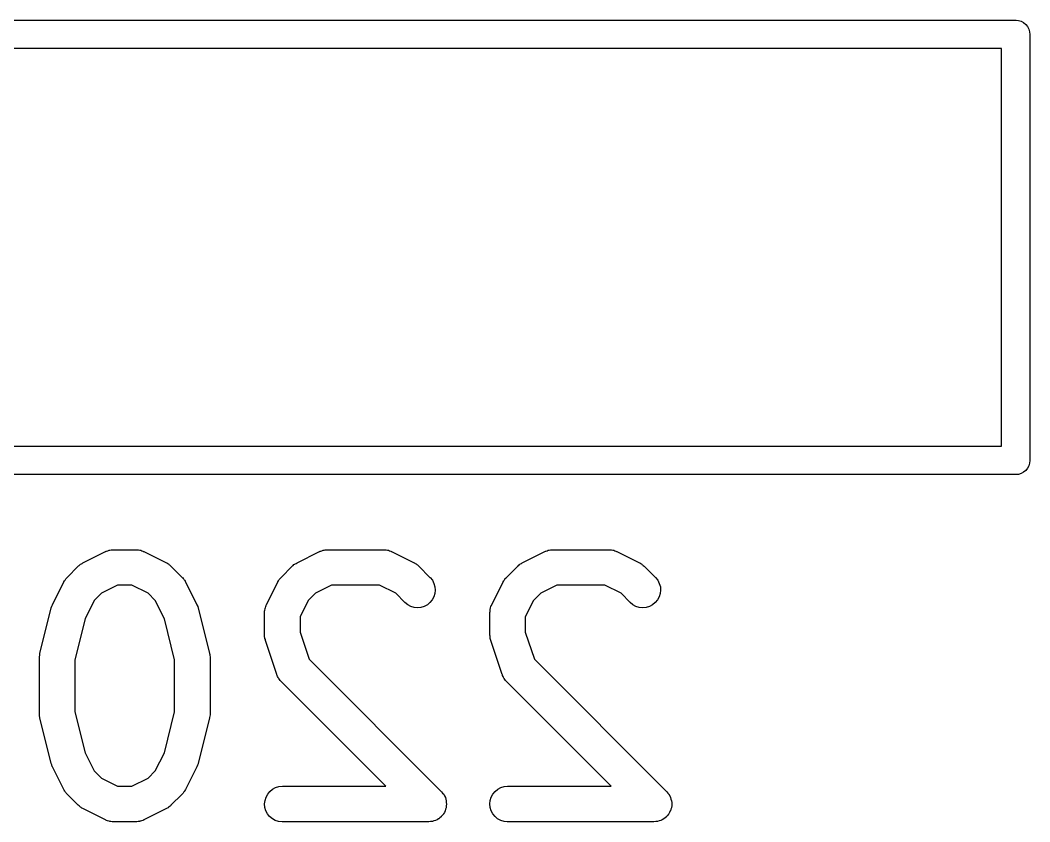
# Model space of a CAD drawing. Extents: x 60.5 to 144.3, y -114.9 to -60.3.
# Drawn here: x 139.992 to 144.26, y -83.427 to -80.04 of the extents above; entities that cross this region are included whole.
import ezdxf

# ---------------------------------------------------------------- set-up
doc = ezdxf.new("R2010")
doc.units = 0
doc.header["$MEASUREMENT"] = 0
doc.layers.add('BLACK', color=7, linetype='CONTINUOUS')

msp = doc.modelspace()

# ---------------------------------------------------------------- linework, layer by layer
at = {"layer": 'BLACK', "linetype": 'CONTINUOUS'}
for p, q in [((133.003, -80.04), (144.197, -80.04)), ((144.197, -80.04), (144.2, -80.0397)), ((144.2, -80.0397), (144.203, -80.04)), ((144.203, -80.04), (144.212, -80.0409)), ((144.212, -80.0409), (144.223, -80.0443)), ((144.223, -80.0443), (144.233, -80.0499)), ((144.233, -80.0499), (144.243, -80.0574)), ((144.243, -80.0574), (144.25, -80.0665)), ((144.25, -80.0665), (144.256, -80.0769)), ((144.256, -80.0769), (144.259, -80.0882)), ((144.259, -80.0882), (144.26, -80.1)), ((144.26, -80.1), (144.26, -80.1029)), ((144.26, -80.1029), (144.26, -81.8971)), ((144.14, -80.16), (133.06, -80.16)), ((144.14, -81.84), (144.14, -80.16)), ((133.06, -81.84), (144.14, -81.84)), ((144.259, -81.9118), (144.256, -81.9231)), ((144.26, -81.9), (144.259, -81.9118)), ((144.26, -81.8971), (144.26, -81.9)), ((144.233, -81.9501), (144.223, -81.9557)), ((144.243, -81.9426), (144.233, -81.9501)), ((144.25, -81.9335), (144.243, -81.9426)), ((144.256, -81.9231), (144.25, -81.9335)), ((144.197, -81.96), (133.003, -81.96)), ((144.2, -81.9603), (144.197, -81.96)), ((144.203, -81.96), (144.2, -81.9603)), ((144.212, -81.9591), (144.203, -81.96)), ((144.203, -81.96), (144.203, -81.96)), ((144.223, -81.9557), (144.212, -81.9591)), ((140.257, -82.3329), (140.352, -82.2853)), ((140.352, -82.2853), (140.353, -82.2848)), ((140.353, -82.2848), (140.355, -82.2841)), ((140.355, -82.2841), (140.357, -82.283)), ((140.357, -82.283), (140.362, -82.2816)), ((140.362, -82.2816), (140.367, -82.2798)), ((140.367, -82.2798), (140.369, -82.2794)), ((140.369, -82.2794), (140.371, -82.2788)), ((140.371, -82.2788), (140.376, -82.2783)), ((140.376, -82.2783), (140.381, -82.2775)), ((140.381, -82.2775), (140.384, -82.2776)), ((140.384, -82.2776), (140.386, -82.2774)), ((140.386, -82.2774), (140.481, -82.2774)), ((140.481, -82.2774), (140.482, -82.2774)), ((140.482, -82.2774), (140.484, -82.2776)), ((140.484, -82.2776), (140.486, -82.2776)), ((140.486, -82.2776), (140.491, -82.2784)), ((140.491, -82.2784), (140.497, -82.279)), ((140.497, -82.279), (140.499, -82.2797)), ((140.499, -82.2797), (140.501, -82.2801)), ((140.501, -82.2801), (140.506, -82.2819)), ((140.506, -82.2819), (140.51, -82.2834)), ((140.51, -82.2834), (140.512, -82.2845)), ((140.512, -82.2845), (140.514, -82.2853)), ((140.514, -82.2853), (140.61, -82.3329)), ((141.162, -82.3329), (141.257, -82.2853)), ((141.257, -82.2853), (141.258, -82.2848)), ((141.258, -82.2848), (141.26, -82.2841)), ((141.26, -82.2841), (141.262, -82.283)), ((141.262, -82.283), (141.267, -82.2816)), ((141.267, -82.2816), (141.272, -82.2798)), ((141.272, -82.2798), (141.274, -82.2794)), ((141.274, -82.2794), (141.276, -82.2788)), ((141.276, -82.2788), (141.281, -82.2783)), ((141.281, -82.2783), (141.286, -82.2775)), ((141.286, -82.2775), (141.288, -82.2776)), ((141.288, -82.2776), (141.29, -82.2774)), ((141.29, -82.2774), (141.529, -82.2774)), ((141.529, -82.2774), (141.53, -82.2774)), ((141.53, -82.2774), (141.532, -82.2776)), ((141.532, -82.2776), (141.534, -82.2776)), ((141.534, -82.2776), (141.539, -82.2784)), ((141.539, -82.2784), (141.544, -82.279)), ((141.544, -82.279), (141.546, -82.2797)), ((141.546, -82.2797), (141.548, -82.2801)), ((141.548, -82.2801), (141.553, -82.2819)), ((141.553, -82.2819), (141.558, -82.2834)), ((141.558, -82.2834), (141.56, -82.2845)), ((141.56, -82.2845), (141.562, -82.2853)), ((141.562, -82.2853), (141.657, -82.3329)), ((142.114, -82.3329), (142.209, -82.2853)), ((142.209, -82.2853), (142.21, -82.2848)), ((142.21, -82.2848), (142.212, -82.2841)), ((142.212, -82.2841), (142.214, -82.283)), ((142.214, -82.283), (142.219, -82.2816)), ((142.219, -82.2816), (142.224, -82.2798)), ((142.224, -82.2798), (142.226, -82.2794)), ((142.226, -82.2794), (142.228, -82.2788)), ((142.228, -82.2788), (142.233, -82.2783)), ((142.233, -82.2783), (142.238, -82.2775)), ((142.238, -82.2775), (142.241, -82.2776)), ((142.241, -82.2776), (142.243, -82.2774)), ((142.243, -82.2774), (142.481, -82.2774)), ((142.481, -82.2774), (142.482, -82.2774)), ((142.482, -82.2774), (142.484, -82.2776)), ((142.484, -82.2776), (142.486, -82.2776)), ((142.486, -82.2776), (142.491, -82.2784)), ((142.491, -82.2784), (142.497, -82.279)), ((142.497, -82.279), (142.499, -82.2797)), ((142.499, -82.2797), (142.501, -82.2801)), ((142.501, -82.2801), (142.506, -82.2819)), ((142.506, -82.2819), (142.51, -82.2834)), ((142.51, -82.2834), (142.512, -82.2845)), ((142.512, -82.2845), (142.514, -82.2853)), ((142.514, -82.2853), (142.61, -82.3329)), ((140.245, -82.3407), (140.247, -82.339)), ((140.247, -82.339), (140.25, -82.3371)), ((140.25, -82.3371), (140.253, -82.3352)), ((140.253, -82.3352), (140.257, -82.3329)), ((140.61, -82.3329), (140.611, -82.3334)), ((140.611, -82.3334), (140.614, -82.3357)), ((140.614, -82.3357), (140.618, -82.3377)), ((140.618, -82.3377), (140.62, -82.3397)), ((141.149, -82.3407), (141.152, -82.339)), ((141.152, -82.339), (141.154, -82.3371)), ((141.154, -82.3371), (141.158, -82.3352)), ((141.158, -82.3352), (141.162, -82.3329)), ((141.657, -82.3329), (141.658, -82.3334)), ((141.658, -82.3334), (141.662, -82.3357)), ((141.662, -82.3357), (141.666, -82.3377)), ((141.666, -82.3377), (141.668, -82.3397)), ((142.102, -82.3407), (142.104, -82.339)), ((142.104, -82.339), (142.107, -82.3371)), ((142.107, -82.3371), (142.111, -82.3352)), ((142.111, -82.3352), (142.114, -82.3329)), ((142.61, -82.3329), (142.611, -82.3334)), ((142.611, -82.3334), (142.614, -82.3357)), ((142.614, -82.3357), (142.618, -82.3377)), ((142.618, -82.3377), (142.62, -82.3397)), ((140.19, -82.3946), (140.237, -82.347)), ((140.237, -82.347), (140.238, -82.3462)), ((140.238, -82.3462), (140.241, -82.3436)), ((140.241, -82.3436), (140.245, -82.3407)), ((140.62, -82.3397), (140.623, -82.3414)), ((140.623, -82.3414), (140.626, -82.3443)), ((140.626, -82.3443), (140.629, -82.347)), ((140.629, -82.347), (140.677, -82.3946)), ((141.095, -82.3946), (141.142, -82.347)), ((141.142, -82.347), (141.143, -82.3462)), ((141.143, -82.3462), (141.146, -82.3436)), ((141.146, -82.3436), (141.149, -82.3407)), ((141.668, -82.3397), (141.671, -82.3414)), ((141.671, -82.3414), (141.674, -82.3443)), ((141.674, -82.3443), (141.677, -82.347)), ((141.677, -82.347), (141.724, -82.3946)), ((142.047, -82.3946), (142.095, -82.347)), ((142.095, -82.3462), (142.099, -82.3436)), ((142.095, -82.347), (142.095, -82.3462)), ((142.099, -82.3436), (142.102, -82.3407)), ((142.62, -82.3397), (142.623, -82.3414)), ((142.623, -82.3414), (142.626, -82.3443)), ((142.626, -82.3443), (142.629, -82.347)), ((142.629, -82.347), (142.677, -82.3946)), ((140.128, -82.5093), (140.176, -82.4141)), ((140.176, -82.4131), (140.179, -82.4096)), ((140.176, -82.4141), (140.176, -82.4131)), ((140.179, -82.4096), (140.181, -82.4059)), ((140.181, -82.4059), (140.183, -82.4035)), ((140.183, -82.4035), (140.184, -82.4009)), ((140.184, -82.4009), (140.187, -82.3978)), ((140.187, -82.3978), (140.19, -82.3946)), ((140.677, -82.3946), (140.678, -82.3953)), ((140.678, -82.3953), (140.68, -82.3986)), ((140.68, -82.3986), (140.683, -82.4017)), ((140.683, -82.4017), (140.685, -82.4043)), ((140.685, -82.4043), (140.687, -82.4068)), ((140.687, -82.4068), (140.689, -82.4105)), ((140.689, -82.4105), (140.691, -82.4141)), ((140.691, -82.4141), (140.739, -82.5093)), ((141.033, -82.5093), (141.081, -82.4141)), ((141.081, -82.4131), (141.083, -82.4096)), ((141.081, -82.4141), (141.081, -82.4131)), ((141.083, -82.4096), (141.085, -82.4059)), ((141.085, -82.4059), (141.087, -82.4035)), ((141.087, -82.4035), (141.089, -82.4009)), ((141.089, -82.4009), (141.092, -82.3978)), ((141.092, -82.3978), (141.095, -82.3946)), ((141.724, -82.3946), (141.725, -82.3953)), ((141.725, -82.3953), (141.734, -82.4068)), ((141.734, -82.4068), (141.741, -82.4198)), ((141.741, -82.4198), (141.745, -82.4338)), ((141.985, -82.5093), (142.033, -82.4141)), ((142.033, -82.4131), (142.036, -82.4096)), ((142.033, -82.4141), (142.033, -82.4131)), ((142.036, -82.4096), (142.038, -82.4059)), ((142.038, -82.4059), (142.04, -82.4035)), ((142.04, -82.4035), (142.041, -82.4009)), ((142.041, -82.4009), (142.044, -82.3978)), ((142.044, -82.3978), (142.047, -82.3946)), ((142.677, -82.3946), (142.678, -82.3953)), ((142.678, -82.3953), (142.687, -82.4068)), ((142.687, -82.4068), (142.693, -82.4198)), ((142.693, -82.4198), (142.698, -82.4338)), ((140.335, -82.4616), (140.304, -82.492)), ((140.403, -82.4274), (140.335, -82.4616)), ((140.463, -82.4274), (140.403, -82.4274)), ((140.532, -82.4616), (140.463, -82.4274)), ((140.562, -82.492), (140.532, -82.4616)), ((141.24, -82.4616), (141.209, -82.492)), ((141.308, -82.4274), (141.24, -82.4616)), ((141.511, -82.4274), (141.308, -82.4274)), ((141.579, -82.4616), (141.511, -82.4274)), ((141.618, -82.5007), (141.579, -82.4616)), ((141.745, -82.463), (141.74, -82.4769)), ((141.745, -82.4338), (141.746, -82.4484)), ((141.746, -82.4484), (141.745, -82.463)), ((142.192, -82.4616), (142.162, -82.492)), ((142.261, -82.4274), (142.192, -82.4616)), ((142.463, -82.4274), (142.261, -82.4274)), ((142.532, -82.4616), (142.463, -82.4274)), ((142.571, -82.5007), (142.532, -82.4616)), ((142.697, -82.463), (142.693, -82.4769)), ((142.699, -82.4484), (142.697, -82.463)), ((142.698, -82.4338), (142.699, -82.4484)), ((140.125, -82.5165), (140.128, -82.5099)), ((140.128, -82.5096), (140.128, -82.5093)), ((140.128, -82.5099), (140.128, -82.5096)), ((140.304, -82.492), (140.266, -82.569)), ((140.601, -82.569), (140.562, -82.492)), ((140.739, -82.5093), (140.739, -82.5103)), ((141.032, -82.5114), (141.033, -82.5093)), ((141.209, -82.492), (141.175, -82.5606)), ((141.63, -82.5099), (141.618, -82.5007)), ((141.643, -82.5169), (141.63, -82.5099)), ((141.724, -82.501), (141.713, -82.5102)), ((141.733, -82.4898), (141.724, -82.501)), ((141.74, -82.4769), (141.733, -82.4898)), ((141.985, -82.5114), (141.985, -82.5093)), ((142.162, -82.492), (142.127, -82.5606)), ((142.582, -82.5099), (142.571, -82.5007)), ((142.595, -82.5169), (142.582, -82.5099)), ((142.676, -82.501), (142.665, -82.5102)), ((142.686, -82.4898), (142.676, -82.501)), ((142.693, -82.4769), (142.686, -82.4898)), ((140.075, -82.7151), (140.122, -82.5247)), ((140.122, -82.5247), (140.123, -82.5237)), ((140.123, -82.523), (140.125, -82.5165)), ((140.123, -82.5233), (140.123, -82.523)), ((140.123, -82.5237), (140.123, -82.5233)), ((140.739, -82.5103), (140.739, -82.5106)), ((140.739, -82.5106), (140.739, -82.5109)), ((140.739, -82.5109), (140.742, -82.5175)), ((140.742, -82.5175), (140.744, -82.524)), ((140.744, -82.524), (140.744, -82.5243)), ((140.744, -82.5243), (140.744, -82.5247)), ((140.744, -82.5247), (140.792, -82.7151)), ((141.025, -82.5374), (141.026, -82.5324)), ((141.025, -82.5396), (141.025, -82.5374)), ((141.025, -82.5418), (141.025, -82.5396)), ((141.025, -82.5429), (141.025, -82.5418)), ((141.025, -82.6381), (141.025, -82.5429)), ((141.026, -82.5324), (141.027, -82.5273)), ((141.027, -82.5252), (141.028, -82.523)), ((141.027, -82.5273), (141.027, -82.5252)), ((141.028, -82.523), (141.03, -82.5182)), ((141.03, -82.5182), (141.031, -82.5133)), ((141.031, -82.5133), (141.032, -82.5114)), ((141.657, -82.5211), (141.643, -82.5169)), ((141.671, -82.5226), (141.657, -82.5211)), ((141.686, -82.5212), (141.671, -82.5226)), ((141.7, -82.5171), (141.686, -82.5212)), ((141.713, -82.5102), (141.7, -82.5171)), ((141.977, -82.5418), (141.978, -82.5396)), ((141.977, -82.5429), (141.977, -82.5418)), ((141.977, -82.6381), (141.977, -82.5429)), ((141.978, -82.5324), (141.979, -82.5273)), ((141.978, -82.5374), (141.978, -82.5324)), ((141.978, -82.5396), (141.978, -82.5374)), ((141.979, -82.5273), (141.98, -82.5252)), ((141.98, -82.523), (141.982, -82.5182)), ((141.98, -82.5252), (141.98, -82.523)), ((141.982, -82.5182), (141.983, -82.5133)), ((141.983, -82.5133), (141.985, -82.5114)), ((142.609, -82.5211), (142.595, -82.5169)), ((142.624, -82.5226), (142.609, -82.5211)), ((142.638, -82.5212), (142.624, -82.5226)), ((142.652, -82.5171), (142.638, -82.5212)), ((142.665, -82.5102), (142.652, -82.5171)), ((140.266, -82.569), (140.223, -82.7426)), ((140.644, -82.7426), (140.601, -82.569)), ((141.175, -82.5606), (141.175, -82.6259)), ((142.127, -82.5606), (142.127, -82.6259)), ((141.025, -82.6423), (141.025, -82.6381)), ((141.175, -82.6259), (141.213, -82.7404)), ((141.978, -82.6423), (141.977, -82.6381)), ((142.127, -82.6259), (142.166, -82.7404)), ((141.025, -82.6465), (141.025, -82.6423)), ((141.026, -82.6495), (141.025, -82.6465)), ((141.026, -82.6527), (141.026, -82.6495)), ((141.028, -82.6567), (141.026, -82.6527)), ((141.029, -82.6608), (141.028, -82.6567)), ((141.029, -82.6618), (141.029, -82.6608)), ((141.076, -82.8047), (141.029, -82.6618)), ((141.978, -82.6465), (141.978, -82.6423)), ((141.979, -82.6495), (141.978, -82.6465)), ((141.979, -82.6527), (141.979, -82.6495)), ((141.98, -82.6567), (141.979, -82.6527)), ((141.981, -82.6608), (141.98, -82.6567)), ((141.981, -82.6618), (141.981, -82.6608)), ((142.029, -82.8047), (141.981, -82.6618)), ((140.074, -82.7177), (140.075, -82.7165)), ((140.074, -82.7237), (140.074, -82.7177)), ((140.075, -82.7165), (140.075, -82.7151)), ((140.792, -82.7151), (140.792, -82.7162)), ((140.792, -82.7162), (140.792, -82.7175)), ((140.792, -82.7175), (140.793, -82.7188)), ((140.793, -82.7188), (140.793, -82.7247)), ((140.073, -82.7296), (140.074, -82.7237)), ((140.073, -82.731), (140.073, -82.7296)), ((140.073, -82.7323), (140.073, -82.731)), ((140.073, -82.7333), (140.073, -82.7323)), ((140.073, -82.9714), (140.073, -82.7333)), ((140.223, -82.7426), (140.223, -82.9622)), ((140.644, -82.9622), (140.644, -82.7426)), ((140.793, -82.7247), (140.794, -82.7307)), ((140.794, -82.7307), (140.794, -82.732)), ((140.794, -82.732), (140.794, -82.7333)), ((140.794, -82.7333), (140.794, -82.9714)), ((141.213, -82.7404), (141.772, -83.2993)), ((142.166, -82.7404), (142.724, -83.2993)), ((141.077, -82.8067), (141.076, -82.8047)), ((141.078, -82.8088), (141.077, -82.8067)), ((141.08, -82.8134), (141.078, -82.8088)), ((142.03, -82.8067), (142.029, -82.8047)), ((142.03, -82.8088), (142.03, -82.8067)), ((142.033, -82.8134), (142.03, -82.8088)), ((141.082, -82.818), (141.08, -82.8134)), ((141.084, -82.8198), (141.082, -82.818)), ((141.085, -82.8218), (141.084, -82.8198)), ((141.088, -82.8258), (141.085, -82.8218)), ((141.091, -82.83), (141.088, -82.8258)), ((141.092, -82.8315), (141.091, -82.83)), ((141.094, -82.8332), (141.092, -82.8315)), ((141.095, -82.834), (141.094, -82.8332)), ((141.538, -83.2774), (141.095, -82.834)), ((142.035, -82.818), (142.033, -82.8134)), ((142.036, -82.8198), (142.035, -82.818)), ((142.037, -82.8218), (142.036, -82.8198)), ((142.04, -82.8258), (142.037, -82.8218)), ((142.043, -82.83), (142.04, -82.8258)), ((142.045, -82.8315), (142.043, -82.83)), ((142.046, -82.8332), (142.045, -82.8315)), ((142.047, -82.834), (142.046, -82.8332)), ((142.49, -83.2774), (142.047, -82.834)), ((140.073, -82.9728), (140.073, -82.9714)), ((140.073, -82.9741), (140.073, -82.9728)), ((140.073, -82.98), (140.073, -82.9741)), ((140.223, -82.9622), (140.266, -83.1357)), ((140.601, -83.1357), (140.644, -82.9622)), ((140.794, -82.9751), (140.793, -82.9811)), ((140.794, -82.9714), (140.794, -82.9725)), ((140.794, -82.9725), (140.794, -82.9738)), ((140.794, -82.9738), (140.794, -82.9751)), ((140.074, -82.986), (140.073, -82.98)), ((140.074, -82.9873), (140.074, -82.986)), ((140.075, -82.9886), (140.074, -82.9873)), ((140.075, -82.9896), (140.075, -82.9886)), ((140.122, -83.1801), (140.075, -82.9896)), ((140.792, -82.9896), (140.744, -83.1801)), ((140.793, -82.9811), (140.792, -82.987)), ((140.792, -82.987), (140.792, -82.9883)), ((140.792, -82.9883), (140.792, -82.9896)), ((140.266, -83.1357), (140.304, -83.2127)), ((140.562, -83.2127), (140.601, -83.1357)), ((140.123, -83.1804), (140.122, -83.1801)), ((140.123, -83.1808), (140.123, -83.1804)), ((140.125, -83.1873), (140.123, -83.1808)), ((140.127, -83.1939), (140.125, -83.1873)), ((140.741, -83.1883), (140.739, -83.1948)), ((140.744, -83.1818), (140.741, -83.1883)), ((140.744, -83.1801), (140.744, -83.1811)), ((140.744, -83.1811), (140.744, -83.1814)), ((140.744, -83.1814), (140.744, -83.1818)), ((140.128, -83.1942), (140.127, -83.1939)), ((140.128, -83.1945), (140.128, -83.1942)), ((140.128, -83.1954), (140.128, -83.1945)), ((140.176, -83.2907), (140.128, -83.1954)), ((140.304, -83.2127), (140.335, -83.2431)), ((140.532, -83.2431), (140.562, -83.2127)), ((140.739, -83.1954), (140.691, -83.2907)), ((140.739, -83.1948), (140.739, -83.1951)), ((140.739, -83.1951), (140.739, -83.1954)), ((140.335, -83.2431), (140.403, -83.2774)), ((140.403, -83.2774), (140.463, -83.2774)), ((140.463, -83.2774), (140.532, -83.2431)), ((141.085, -83.2788), (141.1, -83.2774)), ((141.1, -83.2774), (141.538, -83.2774)), ((142.038, -83.2788), (142.052, -83.2774)), ((142.052, -83.2774), (142.49, -83.2774)), ((140.178, -83.2943), (140.176, -83.2907)), ((140.18, -83.298), (140.178, -83.2943)), ((140.182, -83.3004), (140.18, -83.298)), ((140.184, -83.3031), (140.182, -83.3004)), ((140.186, -83.3061), (140.184, -83.3031)), ((140.189, -83.3094), (140.186, -83.3061)), ((140.19, -83.3102), (140.189, -83.3094)), ((140.237, -83.3578), (140.19, -83.3102)), ((140.677, -83.3102), (140.629, -83.3578)), ((140.68, -83.3069), (140.677, -83.3102)), ((140.682, -83.3039), (140.68, -83.3069)), ((140.684, -83.3013), (140.682, -83.3039)), ((140.686, -83.2989), (140.684, -83.3013)), ((140.688, -83.2952), (140.686, -83.2989)), ((140.69, -83.2916), (140.688, -83.2952)), ((140.691, -83.2907), (140.69, -83.2916)), ((141.031, -83.3233), (141.038, -83.3104)), ((141.038, -83.3104), (141.047, -83.2992)), ((141.047, -83.2992), (141.058, -83.2899)), ((141.058, -83.2899), (141.071, -83.283)), ((141.071, -83.283), (141.085, -83.2788)), ((141.772, -83.2993), (141.773, -83.2999)), ((141.773, -83.2999), (141.773, -83.2999)), ((141.773, -83.2999), (141.773, -83.2999)), ((141.773, -83.2999), (141.773, -83.3001)), ((141.773, -83.3001), (141.777, -83.3058)), ((141.777, -83.3058), (141.782, -83.3113)), ((141.782, -83.3113), (141.782, -83.3114)), ((141.782, -83.3114), (141.782, -83.3115)), ((141.782, -83.3115), (141.785, -83.3179)), ((141.785, -83.3179), (141.789, -83.3243)), ((141.983, -83.3233), (141.99, -83.3104)), ((141.99, -83.3104), (142, -83.2992)), ((142, -83.2992), (142.011, -83.2899)), ((142.011, -83.2899), (142.024, -83.283)), ((142.024, -83.283), (142.038, -83.2788)), ((142.724, -83.2993), (142.725, -83.2999)), ((142.725, -83.2999), (142.725, -83.2999)), ((142.725, -83.2999), (142.725, -83.2999)), ((142.725, -83.2999), (142.725, -83.3001)), ((142.725, -83.3001), (142.73, -83.3058)), ((142.73, -83.3058), (142.734, -83.3113)), ((142.734, -83.3113), (142.734, -83.3114)), ((142.734, -83.3114), (142.734, -83.3115)), ((142.734, -83.3115), (142.738, -83.3179)), ((142.738, -83.3179), (142.741, -83.3243)), ((140.241, -83.3605), (140.237, -83.3578)), ((140.244, -83.3634), (140.241, -83.3605)), ((140.246, -83.3651), (140.244, -83.3634)), ((140.625, -83.3612), (140.622, -83.3641)), ((140.628, -83.3585), (140.625, -83.3612)), ((140.629, -83.3578), (140.628, -83.3585)), ((141.025, -83.3519), (141.027, -83.3373)), ((141.026, -83.3664), (141.025, -83.3519)), ((141.027, -83.3373), (141.031, -83.3233)), ((141.789, -83.3243), (141.789, -83.3244)), ((141.789, -83.3244), (141.789, -83.3245)), ((141.789, -83.3245), (141.791, -83.3314)), ((141.791, -83.3314), (141.793, -83.3383)), ((141.793, -83.3383), (141.793, -83.3385)), ((141.793, -83.3385), (141.793, -83.3386)), ((141.793, -83.3386), (141.793, -83.3459)), ((141.793, -83.3459), (141.794, -83.3529)), ((141.794, -83.3532), (141.793, -83.3602)), ((141.793, -83.3602), (141.793, -83.3675)), ((141.794, -83.3529), (141.794, -83.353)), ((141.794, -83.353), (141.794, -83.3532)), ((141.977, -83.3519), (141.979, -83.3373)), ((141.979, -83.3664), (141.977, -83.3519)), ((141.979, -83.3373), (141.983, -83.3233)), ((142.741, -83.3243), (142.741, -83.3244)), ((142.741, -83.3244), (142.741, -83.3245)), ((142.741, -83.3245), (142.743, -83.3314)), ((142.743, -83.3314), (142.745, -83.3383)), ((142.745, -83.3383), (142.745, -83.3385)), ((142.745, -83.3385), (142.745, -83.3386)), ((142.745, -83.3386), (142.746, -83.3459)), ((142.746, -83.3602), (142.745, -83.3675)), ((142.746, -83.3459), (142.746, -83.3529)), ((142.746, -83.3529), (142.746, -83.353)), ((142.746, -83.353), (142.746, -83.3532)), ((142.746, -83.3532), (142.746, -83.3602)), ((140.249, -83.3671), (140.246, -83.3651)), ((140.252, -83.3691), (140.249, -83.3671)), ((140.256, -83.3714), (140.252, -83.3691)), ((140.257, -83.3718), (140.256, -83.3714)), ((140.352, -83.4195), (140.257, -83.3718)), ((140.61, -83.3718), (140.514, -83.4195)), ((140.613, -83.3696), (140.61, -83.3718)), ((140.617, -83.3677), (140.613, -83.3696)), ((140.619, -83.3657), (140.617, -83.3677)), ((140.622, -83.3641), (140.619, -83.3657)), ((141.03, -83.3805), (141.026, -83.3664)), ((141.037, -83.3934), (141.03, -83.3805)), ((141.046, -83.4049), (141.037, -83.3934)), ((141.058, -83.4143), (141.046, -83.4049)), ((141.772, -83.4058), (141.766, -83.4102)), ((141.777, -83.3998), (141.772, -83.4056)), ((141.772, -83.4056), (141.772, -83.4057)), ((141.772, -83.4057), (141.772, -83.4058)), ((141.781, -83.3945), (141.777, -83.3998)), ((141.785, -83.388), (141.781, -83.3943)), ((141.781, -83.3943), (141.781, -83.3944)), ((141.781, -83.3944), (141.781, -83.3945)), ((141.788, -83.3817), (141.785, -83.388)), ((141.79, -83.3744), (141.788, -83.3814)), ((141.788, -83.3814), (141.788, -83.3816)), ((141.788, -83.3816), (141.788, -83.3817)), ((141.792, -83.3677), (141.79, -83.3744)), ((141.793, -83.3675), (141.792, -83.3676)), ((141.792, -83.3676), (141.792, -83.3677)), ((141.983, -83.3805), (141.979, -83.3664)), ((141.99, -83.3934), (141.983, -83.3805)), ((141.999, -83.4049), (141.99, -83.3934)), ((142.01, -83.4143), (141.999, -83.4049)), ((142.724, -83.4058), (142.719, -83.4102)), ((142.729, -83.3998), (142.724, -83.4056)), ((142.724, -83.4056), (142.724, -83.4057)), ((142.724, -83.4057), (142.724, -83.4058)), ((142.733, -83.3945), (142.729, -83.3998)), ((142.734, -83.3944), (142.733, -83.3945)), ((142.737, -83.388), (142.734, -83.3943)), ((142.734, -83.3943), (142.734, -83.3944)), ((142.74, -83.3817), (142.737, -83.388)), ((142.741, -83.3816), (142.74, -83.3817)), ((142.743, -83.3744), (142.741, -83.3814)), ((142.741, -83.3814), (142.741, -83.3816)), ((142.745, -83.3677), (142.743, -83.3744)), ((142.745, -83.3675), (142.745, -83.3676)), ((142.745, -83.3676), (142.745, -83.3677)), ((140.354, -83.4203), (140.352, -83.4195)), ((140.356, -83.4213), (140.354, -83.4203)), ((140.361, -83.4229), (140.356, -83.4213)), ((140.366, -83.4247), (140.361, -83.4229)), ((140.368, -83.4251), (140.366, -83.4247)), ((140.37, -83.4257), (140.368, -83.4251)), ((140.375, -83.4263), (140.37, -83.4257)), ((140.38, -83.4272), (140.375, -83.4263)), ((140.382, -83.4271), (140.38, -83.4272)), ((140.385, -83.4274), (140.382, -83.4271)), ((140.386, -83.4274), (140.385, -83.4274)), ((140.481, -83.4274), (140.386, -83.4274)), ((140.483, -83.4272), (140.481, -83.4274)), ((140.485, -83.4273), (140.483, -83.4272)), ((140.49, -83.4265), (140.485, -83.4273)), ((140.496, -83.426), (140.49, -83.4265)), ((140.498, -83.4253), (140.496, -83.426)), ((140.5, -83.425), (140.498, -83.4253)), ((140.505, -83.4232), (140.5, -83.425)), ((140.51, -83.4217), (140.505, -83.4232)), ((140.511, -83.4207), (140.51, -83.4217)), ((140.514, -83.4199), (140.511, -83.4207)), ((140.514, -83.4195), (140.514, -83.4199)), ((141.07, -83.4213), (141.058, -83.4143)), ((141.084, -83.4257), (141.07, -83.4213)), ((141.099, -83.4274), (141.084, -83.4257)), ((141.1, -83.4274), (141.099, -83.4274)), ((141.719, -83.4274), (141.1, -83.4274)), ((141.726, -83.4267), (141.719, -83.4274)), ((141.733, -83.426), (141.726, -83.4267)), ((141.734, -83.426), (141.733, -83.426)), ((141.733, -83.426), (141.733, -83.426)), ((141.74, -83.4239), (141.734, -83.426)), ((141.747, -83.4218), (141.74, -83.4239)), ((141.748, -83.4218), (141.747, -83.4218)), ((141.754, -83.4184), (141.748, -83.4217)), ((141.748, -83.4217), (141.748, -83.4218)), ((141.76, -83.415), (141.754, -83.4184)), ((141.761, -83.4148), (141.76, -83.4149)), ((141.76, -83.4149), (141.76, -83.415)), ((141.766, -83.4102), (141.761, -83.4148)), ((142.023, -83.4213), (142.01, -83.4143)), ((142.037, -83.4257), (142.023, -83.4213)), ((142.051, -83.4274), (142.037, -83.4257)), ((142.052, -83.4274), (142.051, -83.4274)), ((142.671, -83.4274), (142.052, -83.4274)), ((142.679, -83.4267), (142.671, -83.4274)), ((142.686, -83.426), (142.679, -83.4267)), ((142.693, -83.4239), (142.686, -83.426)), ((142.686, -83.426), (142.686, -83.426)), ((142.686, -83.426), (142.686, -83.426)), ((142.7, -83.4218), (142.693, -83.4239)), ((142.706, -83.4184), (142.7, -83.4217)), ((142.7, -83.4217), (142.7, -83.4218)), ((142.7, -83.4218), (142.7, -83.4218)), ((142.713, -83.415), (142.706, -83.4184)), ((142.719, -83.4102), (142.713, -83.4148)), ((142.713, -83.4148), (142.713, -83.4149)), ((142.713, -83.4149), (142.713, -83.415))]:
    msp.add_line(p, q, dxfattribs=at)

doc.saveas('drawing.dxf')
